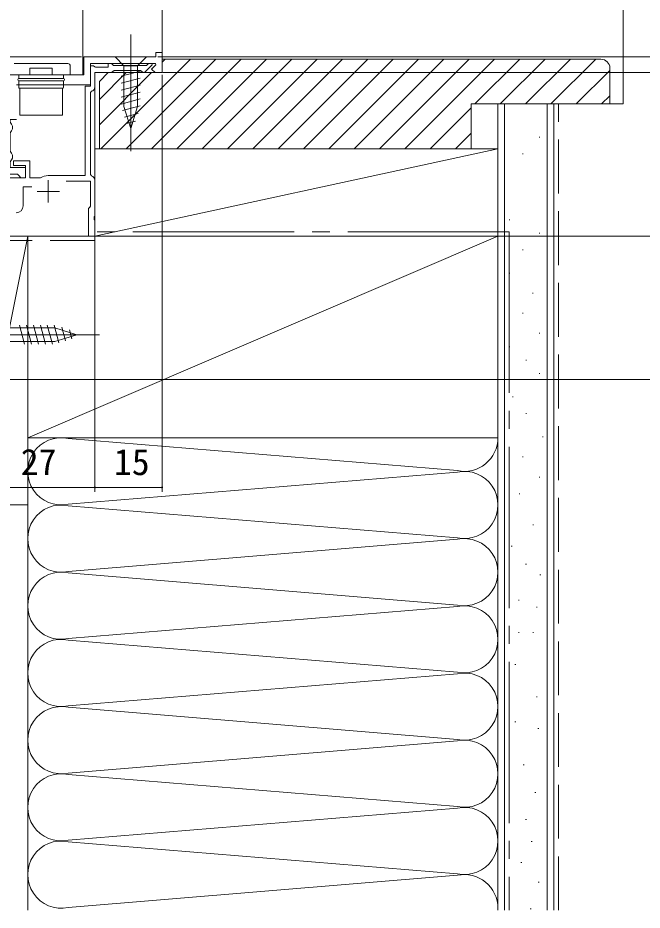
# Model space of a CAD drawing. Units: millimetres, scale not verified. Extents: x -1188 to -190, y -840 to 759.
# Drawn here: x -492.2 to -352.8, y -60.7 to 138.5 of the extents above; entities that cross this region are included whole.
import ezdxf
from ezdxf.enums import TextEntityAlignment as Align

# ---------------------------------------------------------------- set-up
doc = ezdxf.new("R2010")
doc.units = ezdxf.units.MM
doc.header["$LTSCALE"] = 4
doc.linetypes.add('CHAIN2', pattern=[12, 9, -1, 1, -1])
doc.linetypes.add('DASHED3', pattern=[4, 3, -1])
for name, color, linetype, lineweight in [('0-3_YKK_11', 7, 'Continuous', 9), ('0-4_YKK_12', 2, 'Continuous', 9), ('0-5_YSS_K', 3, 'Continuous', 9), ('0-6_YKK_13', 4, 'Continuous', 9), ('0-7_YKK_D', 6, 'Continuous', 9)]:
    doc.layers.add(name, color=color, linetype=linetype, lineweight=lineweight)
doc.styles.add('ＭＳ ゴシック', font='')
doc.styles.get('ＭＳ ゴシック').set_extended_font_data('MS Gothic')

msp = doc.modelspace()

# ---------------------------------------------------------------- linework, layer by layer
at = {"layer": '0-3_YKK_11'}
for p, q in [((-477.477, 129.779), (-477.477, 125.779)), ((-461.377, 129.779), (-477.477, 129.779)), ((-475.977, 123.579), (-475.977, 128.279)), ((-475.977, 128.279), (-461.458, 128.279)), ((-470.783, 127.88), (-463.426, 127.88)), ((-477.477, 125.779), (-497.977, 125.779)), ((-464.765, 126.78), (-470.681, 126.78)), ((-492.477, 123.579), (-475.977, 123.579)), ((-477.177, 103.279), (-477.177, 123.279)), ((-475.747, 122.106), (-475.977, 121.815)), ((-475.977, 121.815), (-475.977, 103.544)), ((-489.477, 102.779), (-487.261, 102.779)), ((-487.261, 102.779), (-487.113, 102.819)), ((-485.377, 103.279), (-477.177, 103.279)), ((-475.977, 102.079), (-481.384, 102.079)), ((-475.977, 103.544), (-475.747, 103.252))]:
    msp.add_line(p, q, dxfattribs=at)
at = {"layer": '0-3_YKK_11', "color": 2}
for p, q in [((-485.377, 102.279), (-485.377, 97.279)), ((-487.877, 99.779), (-482.877, 99.779))]:
    msp.add_line(p, q, dxfattribs=at)
at = {"layer": '0-3_YKK_11'}
for points in [[(-461.458, 128.279), (-461.354, 128.027), (-462.302, 127.079), (-461.502, 126.28), (-459.977, 126.28), (-459.977, 130.779), (-461.377, 130.779), (-461.377, 129.779)], [(-477.177, 123.279), (-475.977, 123.279), (-475.977, 127.78), (-475.277, 127.78), (-475.002, 127.6), (-474.819, 127.48), (-471.973, 127.48), (-471.973, 128.279), (-471.273, 128.279), (-470.979, 128.04), (-470.783, 127.88)], [(-463.426, 127.88), (-463.026, 128.279), (-462.26, 128.279), (-462.153, 128.021), (-463.894, 126.28), (-464.173, 126.28), (-464.469, 126.53), (-464.765, 126.78)], [(-470.681, 126.78), (-470.977, 126.53), (-471.273, 126.28), (-474.977, 126.28), (-474.977, 123.079)], [(-497.977, 115.779), (-495.377, 115.779), (-495.377, 103.579), (-492.277, 103.579), (-491.977, 103.279), (-491.477, 102.779), (-490.477, 102.779), (-490.477, 105.079), (-493.877, 105.079), (-493.877, 106.347), (-493.627, 106.779), (-493.377, 107.212), (-493.377, 107.846), (-493.627, 108.279), (-493.877, 108.713), (-493.877, 112.846), (-493.627, 113.279), (-493.377, 113.713), (-493.377, 114.347), (-493.627, 114.779), (-493.877, 115.213), (-493.877, 115.779), (-492.477, 115.779)], [(-495.877, 101.679), (-495.877, 102.779), (-490.477, 102.779), (-490.477, 105.579), (-493.177, 105.579), (-493.177, 106.579), (-489.477, 106.579), (-489.477, 102.779)], [(-474.977, 102.279), (-474.977, 94.238), (-475.097, 94.054), (-475.097, 93.505), (-474.977, 93.321), (-474.977, 89.779), (-476.377, 89.779), (-476.377, 95.98), (-476.137, 96.273), (-475.977, 96.469), (-475.977, 102.079)], [(-489.043, 100.779), (-490.978, 100.779), (-490.978, 96.579)]]:
    msp.add_lwpolyline(points, dxfattribs=at)
for centre, radius, start, end in [((-475.977, 123.079), 1, 283.34492, 0), ((-485.377, 99.779), 3.5, 89.99997, 119.72456), ((-475.977, 102.279), 1, 0, 76.65762), ((-492.578, 96.579), 1.6, 270, 0)]:
    msp.add_arc(centre, radius, start, end, dxfattribs=at)
at = {"layer": '0-4_YKK_12'}
for p, q in [((-477.677, 125.779), (-477.677, 238.28)), ((-459.978, 238.28), (-459.978, 130.493)), ((-474.977, 89.779), (-474.977, 125.98)), ((-501.978, 89.779), (-474.977, 89.779))]:
    msp.add_line(p, q, dxfattribs=at)
at = {"layer": '0-5_YSS_K'}
for p, q in [((-356.977, 238.28), (-356.977, 119.282)), ((-473.64, 109.282), (-453.64, 129.282)), ((-467.984, 109.282), (-447.984, 129.282)), ((-462.327, 109.282), (-442.327, 129.282)), ((-459.976, 126.282), (-459.976, 129.282)), ((-459.976, 129.282), (-361.976, 129.282)), ((-459.976, 128.603), (-459.297, 129.282)), ((-456.67, 109.282), (-436.67, 129.282)), ((-451.013, 109.282), (-431.013, 129.282)), ((-445.356, 109.282), (-425.356, 129.282)), ((-439.699, 109.282), (-419.699, 129.282)), ((-434.042, 109.282), (-414.043, 129.282)), ((-428.386, 109.282), (-408.386, 129.282)), ((-422.729, 109.282), (-402.729, 129.282)), ((-417.072, 109.282), (-397.072, 129.282)), ((-411.415, 109.282), (-391.415, 129.282)), ((-405.758, 109.282), (-385.758, 129.282)), ((-390.101, 119.282), (-380.101, 129.282)), ((-384.445, 119.282), (-374.445, 129.282)), ((-378.788, 119.282), (-368.788, 129.282)), ((-373.131, 119.282), (-363.131, 129.282)), ((-473.976, 124.282), (-471.976, 126.282)), ((-473.976, 120.26), (-467.954, 126.282)), ((-473.976, 114.603), (-462.297, 126.282)), ((-471.976, 126.282), (-459.976, 126.282)), ((-367.474, 119.282), (-359.976, 126.78)), ((-359.976, 127.282), (-359.976, 119.282)), ((-473.976, 109.282), (-473.976, 124.282)), ((-361.817, 119.282), (-359.976, 121.123)), ((-400.101, 109.282), (-390.976, 118.407)), ((-390.976, 119.282), (-390.976, 109.282)), ((-359.976, 119.282), (-390.976, 119.282)), ((-372.477, 119.282), (-384.977, 119.282)), ((-384.977, -60.669), (-384.977, 119.282)), ((-383.477, 119.282), (-383.477, -60.669)), ((-373.977, 119.282), (-373.977, -60.669)), ((-372.477, -60.669), (-372.477, 119.282)), ((-364.514, 119.282), (-356.977, 119.282)), ((-394.445, 109.282), (-390.976, 112.75)), ((-375.778, 111.904), (-375.578, 111.904)), ((-474.977, 89.774), (-474.977, 109.275)), ((-474.977, 109.275), (-384.977, 109.275)), ((-474.977, 89.774), (-384.977, 109.275)), ((-390.976, 109.282), (-473.976, 109.282)), ((-384.977, 109.275), (-384.977, 89.774)), ((-379.508, 108.174), (-379.308, 108.174)), ((-382.492, 93.449), (-382.292, 93.449)), ((-501.979, 29.775), (-489.979, 89.775)), ((-489.979, 89.775), (-501.979, 89.775)), ((-489.979, -60.665), (-489.979, 89.775)), ((-489.978, 89.775), (-489.978, 44.775)), ((-384.978, 89.775), (-489.978, 89.775)), ((-489.978, 44.775), (-384.978, 89.775)), ((-384.977, 89.774), (-474.977, 89.774)), ((-384.978, 44.775), (-384.978, 89.775)), ((-375.778, 90.465), (-375.578, 90.465)), ((-379.508, 86.735), (-379.308, 86.735)), ((-382.492, 81.513), (-382.292, 81.513)), ((-377.27, 77.037), (-377.07, 77.037)), ((-379.508, 72.561), (-379.308, 72.561)), ((-375.778, 68.085), (-375.578, 68.085)), ((-382.492, 65.101), (-382.292, 65.101)), ((-378.762, 62.117), (-378.562, 62.117)), ((-375.778, 59.134), (-375.578, 59.134)), ((-381.746, 53.912), (-381.546, 53.912)), ((-378.762, 50.182), (-378.562, 50.182)), ((-489.978, 44.775), (-489.978, -18.948)), ((-489.978, 44.775), (-384.978, 44.775)), ((-480.947, 44.617), (-394.01, 37.433)), ((-384.978, -60.225), (-384.978, 44.775)), ((-375.032, 44.96), (-374.832, 44.96)), ((-379.508, 40.484), (-379.308, 40.484)), ((-480.947, 29.933), (-394.01, 37.117)), ((-375.778, 36.008), (-375.578, 36.008)), ((-380.254, 32.278), (-380.054, 32.278)), ((-501.979, 29.775), (-489.979, 29.775)), ((-394.01, 22.433), (-480.947, 29.617)), ((-377.194, 25.347), (-376.994, 25.347)), ((-480.947, 14.933), (-394.01, 22.117)), ((-381.996, 20.545), (-381.796, 20.545)), ((-378.795, 16.544), (-378.595, 16.544)), ((-480.947, 14.617), (-394.01, 7.433)), ((-375.594, 14.143), (-375.394, 14.143)), ((-380.396, 8.541), (-380.196, 8.541)), ((-394.01, 7.117), (-480.947, -0.067)), ((-376.394, 6.94), (-376.194, 6.94)), ((-380.396, 1.338), (-380.196, 1.338)), ((-377.194, 1.338), (-376.994, 1.338)), ((-480.947, -0.383), (-394.01, -7.567)), ((-381.196, -5.865), (-380.996, -5.865)), ((-394.01, -7.883), (-480.947, -15.067)), ((-376.394, -13.068), (-376.194, -13.068)), ((-394.01, -22.567), (-480.947, -15.383)), ((-381.196, -18.67), (-380.996, -18.67)), ((-376.061, -20.094), (-375.861, -20.094)), ((-480.947, -30.067), (-394.01, -22.883)), ((-379.337, -28.204), (-379.137, -28.204)), ((-480.947, -30.383), (-394.01, -37.567)), ((-376.742, -34.431), (-376.542, -34.431)), ((-394.01, -37.883), (-480.947, -45.067)), ((-378.818, -40.399), (-378.618, -40.399)), ((-480.947, -45.383), (-394.01, -52.567)), ((-377.521, -45.329), (-377.321, -45.329)), ((-379.856, -49.999), (-379.656, -49.999)), ((-394.01, -52.883), (-480.947, -60.067)), ((-375.964, -54.41), (-375.764, -54.41)), ((-377.78, -60.378), (-377.58, -60.378))]:
    msp.add_line(p, q, dxfattribs=at)
at = {"layer": '0-5_YSS_K', "linetype": 'DASHED3'}
for p, q in [((-371.477, -60.669), (-371.477, 119.282)), ((-500.978, 88.779), (-474.977, 88.779))]:
    msp.add_line(p, q, dxfattribs=at)
at = {"layer": '0-5_YSS_K', "linetype": 'CHAIN2'}
for q in [(-474.978, 90.774), (-382.478, -60.669)]:
    msp.add_line((-382.478, 90.774), q, dxfattribs=at)
at = {"layer": '0-5_YSS_K'}
for centre, radius, start, end in [((-361.976, 127.282), 2, 0, 89.99998), ((-482.478, 37.275), 7.5, 78.21646, 281.78351), ((-392.478, 44.775), 7.5, 258.21646, 0), ((-392.478, 29.775), 7.5, 258.21646, 101.78352), ((-482.478, 22.275), 7.5, 78.21646, 281.78351), ((-392.478, 14.775), 7.5, 258.21646, 101.78352), ((-482.478, 7.275), 7.5, 78.21646, 281.78351), ((-392.478, -0.225), 7.5, 258.21646, 101.78352), ((-482.478, -7.725), 7.5, 78.21646, 281.78351), ((-392.478, -15.225), 7.5, 258.21646, 101.78352), ((-482.478, -22.725), 7.5, 78.21646, 281.78351), ((-392.478, -30.225), 7.5, 258.21646, 101.78352), ((-482.478, -37.725), 7.5, 78.21646, 281.78351), ((-392.478, -45.225), 7.5, 258.21646, 101.78352), ((-482.478, -52.725), 7.5, 78.21646, 281.78351), ((-392.478, -60.225), 7.5, 359.99994, 101.78352)]:
    msp.add_arc(centre, radius, start, end, dxfattribs=at)
at = {"layer": '0-6_YKK_13', "linetype": 'CHAIN2'}
for p, q in [((-466.977, 134.78), (-466.977, 108.78)), ((-508.978, 67.78), (-473.978, 67.78))]:
    msp.add_line(p, q, dxfattribs=at)
at = {"layer": '0-6_YKK_13'}
for p, q in [((-470.477, 129.779), (-468.527, 127.829)), ((-463.477, 129.779), (-470.477, 129.779)), ((-463.477, 129.779), (-465.427, 127.829)), ((-480.977, 128.279), (-492.977, 128.279)), ((-480.477, 127.779), (-480.477, 125.779)), ((-468.527, 127.829), (-468.527, 118.695)), ((-465.427, 127.829), (-468.527, 127.829)), ((-465.427, 118.695), (-465.427, 127.829)), ((-493.477, 125.779), (-482.077, 125.779)), ((-491.977, 124.979), (-491.977, 125.779)), ((-480.477, 125.779), (-491.877, 125.779)), ((-489.477, 127.28), (-489.477, 125.779)), ((-489.477, 127.28), (-484.477, 127.28)), ((-484.477, 127.28), (-484.477, 125.779)), ((-481.977, 125.779), (-481.977, 124.979)), ((-469.077, 125.486), (-464.877, 126.611)), ((-492.177, 124.78), (-492.177, 124.68)), ((-481.977, 124.979), (-491.977, 124.979)), ((-491.977, 122.979), (-491.977, 124.479)), ((-481.977, 124.479), (-491.977, 124.479)), ((-481.977, 124.479), (-481.977, 122.979)), ((-481.777, 124.78), (-481.777, 124.68)), ((-469.077, 123.933), (-464.877, 125.058)), ((-469.077, 122.38), (-464.877, 123.505)), ((-491.777, 122.779), (-482.177, 122.779)), ((-491.727, 116.78), (-491.727, 122.779)), ((-482.227, 122.779), (-491.727, 122.779)), ((-482.227, 122.779), (-482.227, 116.78)), ((-469.077, 120.827), (-464.877, 121.952)), ((-469.077, 119.274), (-464.877, 120.399)), ((-468.818, 117.79), (-464.877, 118.846)), ((-466.977, 113.779), (-468.527, 118.695)), ((-466.977, 113.779), (-465.427, 118.695)), ((-482.227, 116.78), (-491.727, 116.78)), ((-468.367, 116.358), (-465.331, 117.172)), ((-467.916, 114.926), (-465.866, 115.476)), ((-490.684, 65.68), (-491.81, 69.879)), ((-489.131, 65.68), (-490.257, 69.879)), ((-487.579, 65.68), (-488.704, 69.879)), ((-486.026, 65.68), (-487.151, 69.879)), ((-484.473, 65.68), (-485.598, 69.879)), ((-482.989, 65.938), (-484.045, 69.879)), ((-483.894, 69.329), (-502.428, 69.329)), ((-478.978, 67.78), (-483.894, 69.329)), ((-478.978, 67.78), (-483.894, 66.23)), ((-481.557, 66.39), (-482.371, 69.426)), ((-480.125, 66.841), (-480.674, 68.891)), ((-502.428, 66.23), (-483.894, 66.23))]:
    msp.add_line(p, q, dxfattribs=at)
for centre, radius, start, end in [((-480.977, 127.779), 0.5, 0, 90), ((-491.977, 124.78), 0.2, 90, 180), ((-491.977, 124.68), 0.2, 180, 270), ((-481.977, 124.78), 0.2, 0, 90), ((-481.977, 124.68), 0.2, 270, 0), ((-491.777, 122.979), 0.2, 180, 270), ((-482.177, 122.979), 0.2, 270, 0)]:
    msp.add_arc(centre, radius, start, end, dxfattribs=at)
at = {"layer": '0-7_YKK_D'}
for p, q in [((-477.977, 129.779), (-581.977, 129.779)), ((-460.935, 129.779), (-335.977, 129.779)), ((-458.978, 129.779), (-315.977, 129.779)), ((-458.978, 129.779), (-315.977, 129.779)), ((-459.978, 125.779), (-459.978, 32.682)), ((-459.786, 126.28), (-335.977, 126.28)), ((-474.977, 90.7), (-474.977, 32.682)), ((-474.677, 89.779), (-295.977, 89.779)), ((-474.677, 89.779), (-295.977, 89.779)), ((-473.977, 89.779), (-315.977, 89.779)), ((-474.977, 89.079), (-474.977, 32.682)), ((-501.327, 57.779), (-295.977, 57.779)), ((-501.977, 33.682), (-474.977, 33.682)), ((-474.977, 33.682), (-459.978, 33.682))]:
    msp.add_line(p, q, dxfattribs=at)
for centre, start, end in [((-474.977, 33.682), 0, 180), ((-474.977, 33.682), 0, 180), ((-474.977, 33.682), 180, 0), ((-474.977, 33.682), 180, 0), ((-459.978, 33.682), 0, 180), ((-459.978, 33.682), 180, 0)]:
    msp.add_arc(centre, 0.106, start, end, dxfattribs=at)

# ---------------------------------------------------------------- texts
at = {"layer": '0-7_YKK_D', "color": 4, "style": 'ＭＳ ゴシック'}
for s, p in [('27', (-491.535, 34.682)), ('15', (-470.718, 34.682))]:
    msp.add_text(s, height=5.865, dxfattribs=at).set_placement(p, align=Align.BOTTOM_LEFT)

doc.saveas('drawing.dxf')
